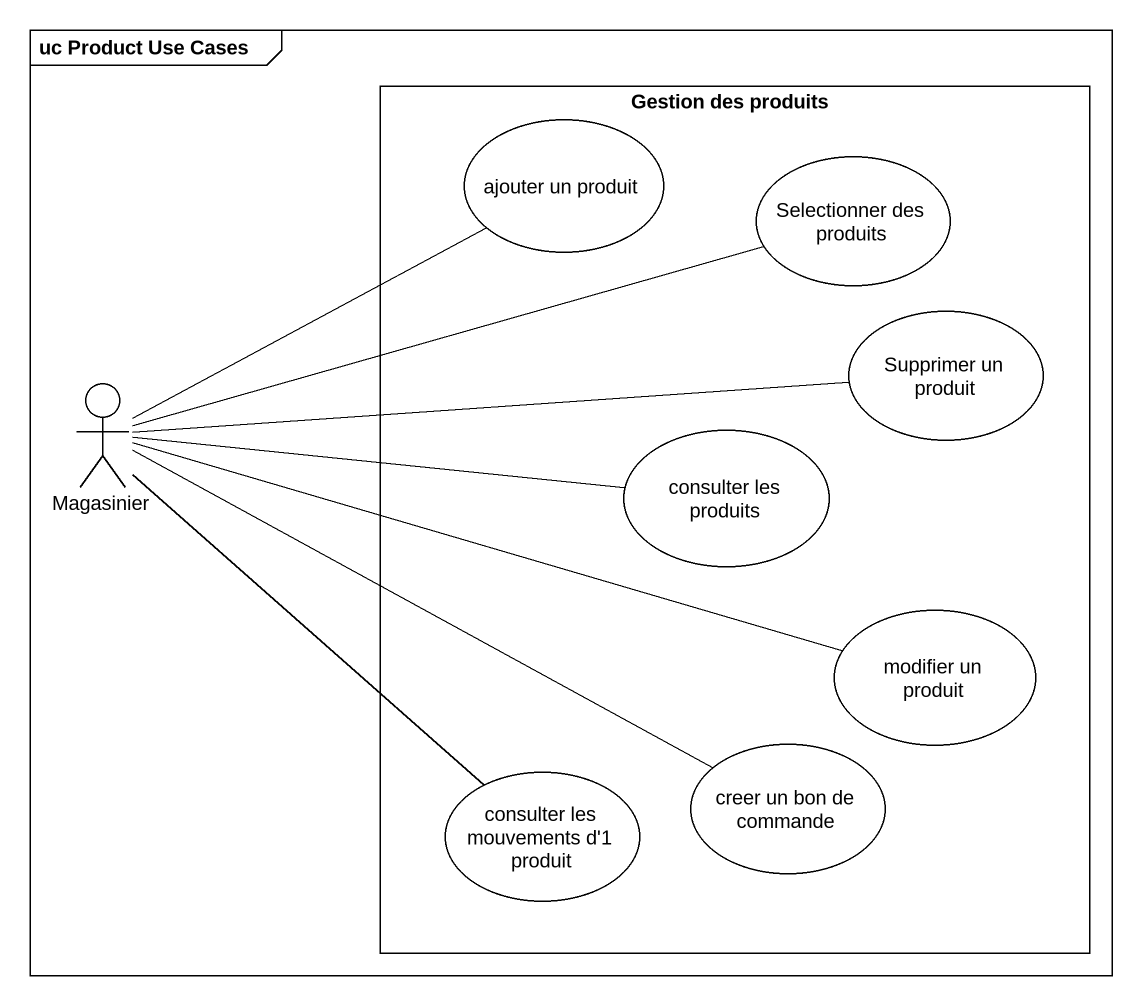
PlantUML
@startuml
mainframe uc Product Use Cases
rectangle "Gestion des produits" as Gestion_des_produits {
  usecase "ajouter un produit" as ajouter_un_produit
  usecase "Selectionner des produits" as Selectionner_des_produits
  usecase "Supprimer un produit" as Supprimer_un_produit
  usecase "consulter les produits" as consulter_les_produits
  usecase "modifier un produit" as modifier_un_produit
  usecase "consulter les mouvements d'1 produit" as consulter_les_mouvements_d
  usecase "creer un bon de commande" as creer_un_bon_de_commande
}
actor Magasinier
Magasinier -up- ajouter_un_produit
Magasinier -right- Selectionner_des_produits
Magasinier -right- Supprimer_un_produit
Magasinier -right- consulter_les_produits
Magasinier -right- modifier_un_produit
Magasinier -- consulter_les_mouvements_d
Magasinier -right- creer_un_bon_de_commande
@enduml
